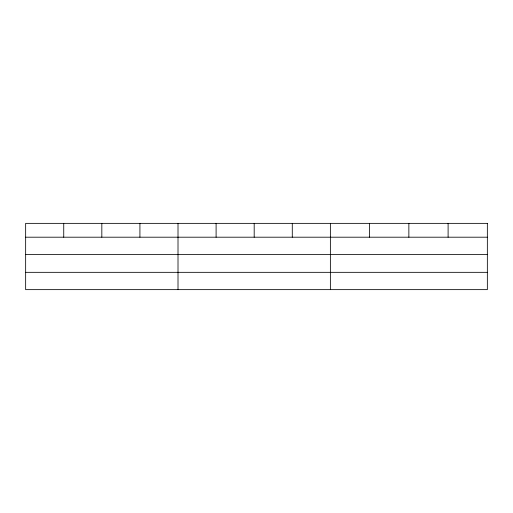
<?xml version="1.0" encoding="UTF-8"?>
<svg xmlns="http://www.w3.org/2000/svg" width="513" height="513" viewBox="0 0 513 513"><rect width="100%" height="100%" fill="white"/><g stroke="black" fill="none" stroke-linecap="round" stroke-linejoin="round"><path stroke-width="0.77" d="M25.65 237.198L487.35 237.198M25.65 254.506L487.35 254.506M25.65 272.332L487.35 272.332M448.105 223.36L448.105 237.198M408.861 223.36L408.861 237.198M369.616 223.36L369.616 237.198M330.372 223.36L330.372 289.64M292.282 223.36L292.282 237.198M254.191 223.36L254.191 237.198M216.101 223.36L216.101 237.198M178.011 223.36L178.011 289.64M139.921 223.36L139.921 237.198M101.831 223.36L101.831 237.198M63.74 223.36L63.74 237.198M487.35 223.36L25.65 223.36L25.65 289.64L487.35 289.64L487.35 223.36"/></g></svg>
